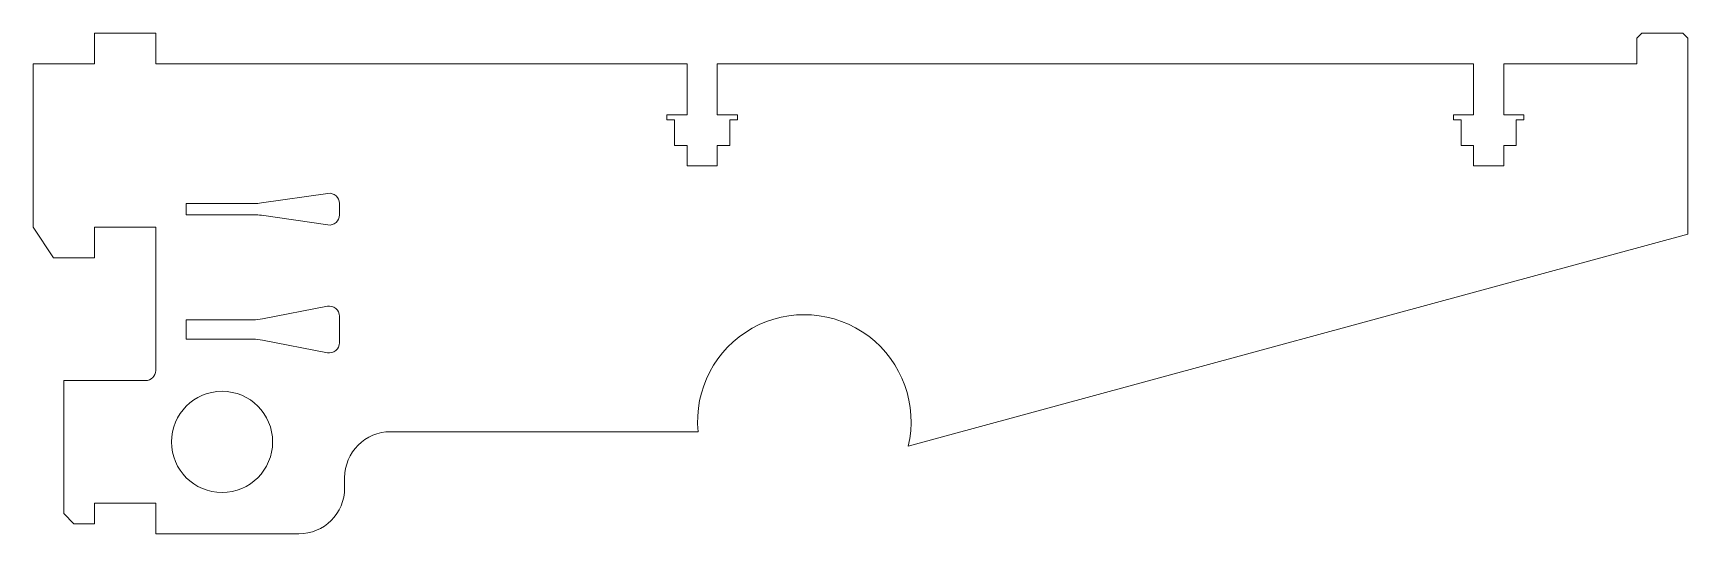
# Model space of a CAD drawing. Header units: millimetres. Extents: x 4 to 166, y -22 to 27.
import ezdxf

# ---------------------------------------------------------------- set-up
doc = ezdxf.new("R2010")
doc.units = ezdxf.units.MM
doc.layers.get('0').update_dxf_attribs({"linetype": 'CONTINUOUS'})

msp = doc.modelspace()

# ---------------------------------------------------------------- linework, layer by layer
at = {"color": 7, "linetype": 'CONTINUOUS', "lineweight": 15}
for p, q in [((10.5, 27), (10.5, 24)), ((16.5, 27), (10.5, 27)), ((16.5, 24), (16.5, 27)), ((162, 27), (161.5, 26.5)), ((161.5, 26.5), (161.5, 24)), ((166, 27), (162, 27)), ((166.5, 26.5), (166, 27)), ((166.5, 7.32), (166.5, 26.5)), ((10.5, 24), (4.5, 24)), ((4.5, 24), (4.5, 8)), ((68.52, 24), (16.5, 24)), ((68.52, 19), (68.52, 24)), ((71.48, 24), (71.48, 19)), ((145.52, 24), (71.48, 24)), ((145.52, 19), (145.52, 24)), ((161.5, 24), (148.48, 24)), ((148.48, 24), (148.48, 19)), ((66.55, 19), (68.52, 19)), ((66.55, 18.5), (66.55, 19)), ((67.3, 18.5), (66.55, 18.5)), ((67.3, 16), (67.3, 18.5)), ((71.48, 19), (73.45, 19)), ((72.7, 18.5), (72.7, 16)), ((73.45, 18.5), (72.7, 18.5)), ((73.45, 19), (73.45, 18.5)), ((143.55, 19), (145.52, 19)), ((143.55, 18.5), (143.55, 19)), ((144.3, 18.5), (143.55, 18.5)), ((144.3, 16), (144.3, 18.5)), ((148.48, 19), (150.45, 19)), ((149.7, 18.5), (149.7, 16)), ((150.45, 18.5), (149.7, 18.5)), ((150.45, 19), (150.45, 18.5)), ((68.52, 16), (67.3, 16)), ((68.52, 14), (68.52, 16)), ((71.48, 16), (71.48, 14)), ((72.7, 16), (71.48, 16)), ((145.52, 16), (144.3, 16)), ((145.52, 14), (145.52, 16)), ((148.48, 16), (148.48, 14)), ((149.7, 16), (148.48, 16)), ((71.48, 14), (68.52, 14)), ((148.48, 14), (145.52, 14)), ((26.14, 10.33), (19.5, 10.33)), ((19.5, 10.33), (19.5, 9.23)), ((33.36, 11.32), (26.86, 10.38)), ((34.5, 9.22), (34.5, 10.33)), ((19.5, 9.23), (26.14, 9.23)), ((26.86, 9.17), (33.36, 8.23)), ((4.5, 8), (6.5, 5)), ((10.5, 8), (16.5, 8)), ((10.5, 5), (10.5, 8)), ((16.5, 8), (16.5, -6)), ((90.17, -13.42), (166.5, 7.32)), ((6.5, 5), (10.5, 5)), ((33.31, 0.27), (26.97, -0.96)), ((19.5, -1.05), (19.5, -2.95)), ((26.02, -1.05), (19.5, -1.05)), ((34.5, -3.29), (34.5, -0.71)), ((19.5, -2.95), (26.02, -2.95)), ((26.97, -3.04), (33.31, -4.27)), ((7.5, -7), (7.5, -20)), ((15.5, -7), (7.5, -7)), ((69.6, -12), (39.5, -12)), ((35, -16.5), (35, -17.5)), ((10.5, -19), (16.5, -19)), ((10.5, -21), (10.5, -19)), ((16.5, -19), (16.5, -22)), ((7.5, -20), (8.5, -21)), ((8.5, -21), (10.5, -21)), ((16.5, -22), (30.5, -22))]:
    msp.add_line(p, q, dxfattribs=at)
msp.add_circle((23, -13), 4.95, dxfattribs=at)
for centre, radius, start, end in [((26.14, 15.33), 5, 270, 278.2566), ((33.5, 10.33), 1, 0, 98.2566), ((26.14, 4.23), 5, 81.7434, 90), ((33.5, 9.22), 1, 261.7434, 0), ((33.5, -0.71), 1, 0, 100.9652), ((26.02, 3.95), 5, 270, 280.9652), ((80, -11), 10.45, 346.6146, 185.4913), ((26.02, -7.95), 5, 79.0348, 90), ((33.5, -3.29), 1, 259.0348, 0), ((15.5, -6), 1, 270, 0), ((39.5, -16.5), 4.5, 90, 180), ((30.5, -17.5), 4.5, 270, 0)]:
    msp.add_arc(centre, radius, start, end, dxfattribs=at)

doc.saveas('drawing.dxf')
